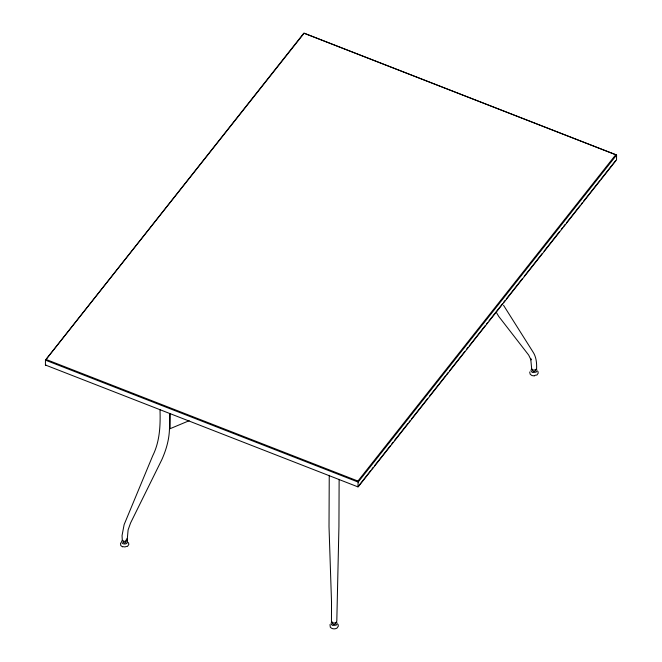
<?xml version="1.0" encoding="UTF-8"?>
<svg xmlns="http://www.w3.org/2000/svg" width="662" height="662" viewBox="0 0 662 662"><rect width="100%" height="100%" fill="white"/><g stroke="black" fill="none" stroke-linecap="round" stroke-linejoin="round"><path stroke-width="0.99" d="M45.421 365.019L45.463 360.153L303.866 33.1L616.579 155.032L616.537 159.898L358.134 486.951L45.421 365.019L46.257 365.3M159.989 409.439C160.518 425.145 159.914 441.388 152.732 455.721L124.125 524.635L122.04 535.591L122.313 540.548L123.96 541.408L125.987 541.202L127.195 540.051L128.097 529.939L130.563 523.005L161.776 459.776C166.179 449.978 169.232 439.452 169.464 428.653M169.613 413.8L169.489 427.966L170.109 428.686L189.175 420.709M170.109 428.686L170.242 413.502M329.246 475.316L329.014 526.662L331.521 602.238L331.455 621.27L332.274 622.586L334.186 623.116L336.056 622.553L336.801 621.221L338.936 526.563L339.126 479.346M120.467 542.881L120.782 545.562L122.544 546.886M329.999 624.539L330.313 627.212C331.952 629.123 334.815 629.322 336.941 628.139L338.356 626.136L338.017 624.274M615.743 154.751L357.935 481.051L358.175 482.085L45.463 360.153L304.115 33.249L616.579 155.032L358.175 482.085L357.885 486.802L370.679 470.608M122.478 540.324L121.56 541.483L121.8 542.807L123.099 543.775L124.961 544.04L126.682 543.477L127.6 542.319L127.369 541.003L126.07 540.027M123.521 541.102L123.182 542.36L124.779 542.981L126.103 542.112L125.333 540.953M127.418 546.481L128.825 544.487L128.494 542.617M371.961 468.994L373.236 467.372M374.518 465.75L390.514 445.509M391.788 443.896L393.071 442.274M394.353 440.652L407.784 423.647M409.066 422.033L410.341 420.411M411.623 418.789L427.619 398.549M429.53 396.124L445.526 375.875M446.809 374.262L448.083 372.64M449.366 371.018L464.716 351.588M466.636 349.164L467.918 347.542M469.201 345.92L485.188 325.679M486.471 324.057L487.745 322.444M489.028 320.822L502.466 303.817M503.741 302.203L505.023 300.581M506.298 298.959L522.293 278.719M524.213 276.294L542.128 253.62M544.048 251.188L559.398 231.758M561.318 229.325L562.601 227.711M563.875 226.09L565.158 224.468M566.432 222.854L579.871 205.849M581.145 204.227L582.428 202.613M583.71 200.991L599.698 180.751M600.98 179.129L615.693 160.51M332.01 621.982L331.091 623.141L331.323 624.456L332.622 625.433L336.213 625.135L337.132 623.976L336.892 622.652M531.884 368.999L530.965 370.166L531.205 371.481L532.505 372.458L536.088 372.16L537.006 371.001L536.766 369.677M536.816 375.155L538.231 373.161L537.9 371.299M534.35 375.611L536.079 375.048M126.674 546.373L124.944 546.928L123.058 546.671M534.424 375.925L531.95 375.561L530.188 374.237L529.708 371.986M46.307 359.549L357.935 481.051M503.534 305.281L532.852 351.745C536.237 356.686 536.832 362.9 536.601 368.734L535.393 369.876L533.365 370.083L531.718 369.231L530.684 358.382L531.007 359.913L528.69 355.089L498.693 316.362L496.392 312.481M126.889 538.636L127.195 540.051M535.393 370.124L535.508 370.794L534.176 371.655L533.241 371.531L532.463 370.372M335.51 623.107L335.634 623.769L334.302 624.638L332.705 624.009L332.589 623.347"/></g></svg>
